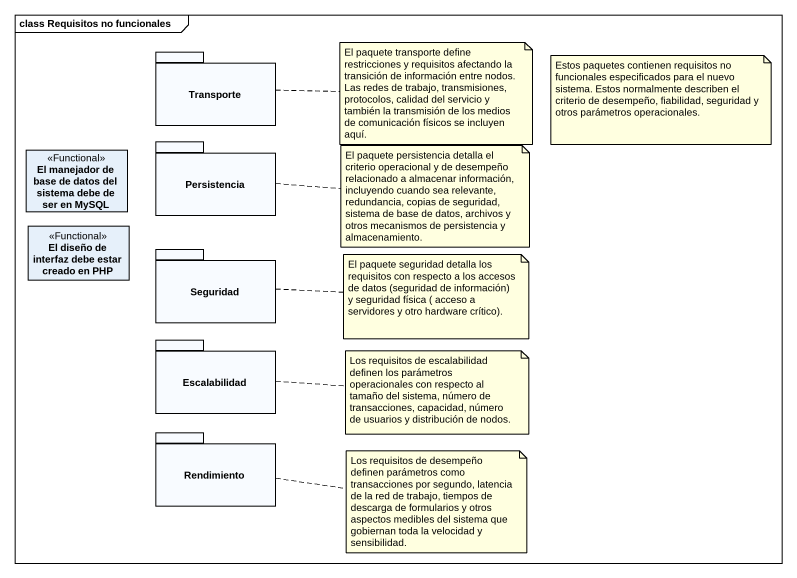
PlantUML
@startuml
mainframe class Requisitos no funcionales
hide circle
hide empty members
package Transporte {
}
class "El manejador de base de datos del sistema debe de ser en MySQL" as El_manejador_de_base_de <<Functional>>
package Persistencia {
}
class "El diseño de interfaz debe estar creado en PHP" as El_diseño_de_interfaz_debe <<Functional>>
package Seguridad {
}
package Escalabilidad {
}
package Rendimiento {
}
note right of Transporte : El paquete transporte define restricciones y requisitos afectando la transición de información entre nodos. Las redes de trabajo, transmisiones, protocolos, calidad del servicio y también la transmisión de los medios de comunicación físicos se incluyen aquí.
note as N2
  Estos paquetes contienen requisitos no funcionales especificados para el nuevo sistema. Estos normalmente describen el criterio de desempeño, fiabilidad, seguridad y otros parámetros operacionales.
end note
note right of Persistencia : El paquete persistencia detalla el criterio operacional y de desempeño relacionado a almacenar información, incluyendo cuando sea relevante, redundancia, copias de seguridad, sistema de base de datos, archivos y otros mecanismos de persistencia y almacenamiento.
note right of Seguridad : El paquete seguridad detalla los requisitos con respecto a los accesos de datos (seguridad de información) y seguridad física ( acceso a servidores y otro hardware crítico).
note right of Escalabilidad : Los requisitos de escalabilidad definen los parámetros operacionales con respecto al tamaño del sistema, número de transacciones, capacidad, número de usuarios y distribución de nodos.
note right of Rendimiento : Los requisitos de desempeño definen parámetros como transacciones por segundo, latencia de la red de trabajo, tiempos de descarga de formularios y otros aspectos medibles del sistema que gobiernan toda la velocidad y sensibilidad.
@enduml
